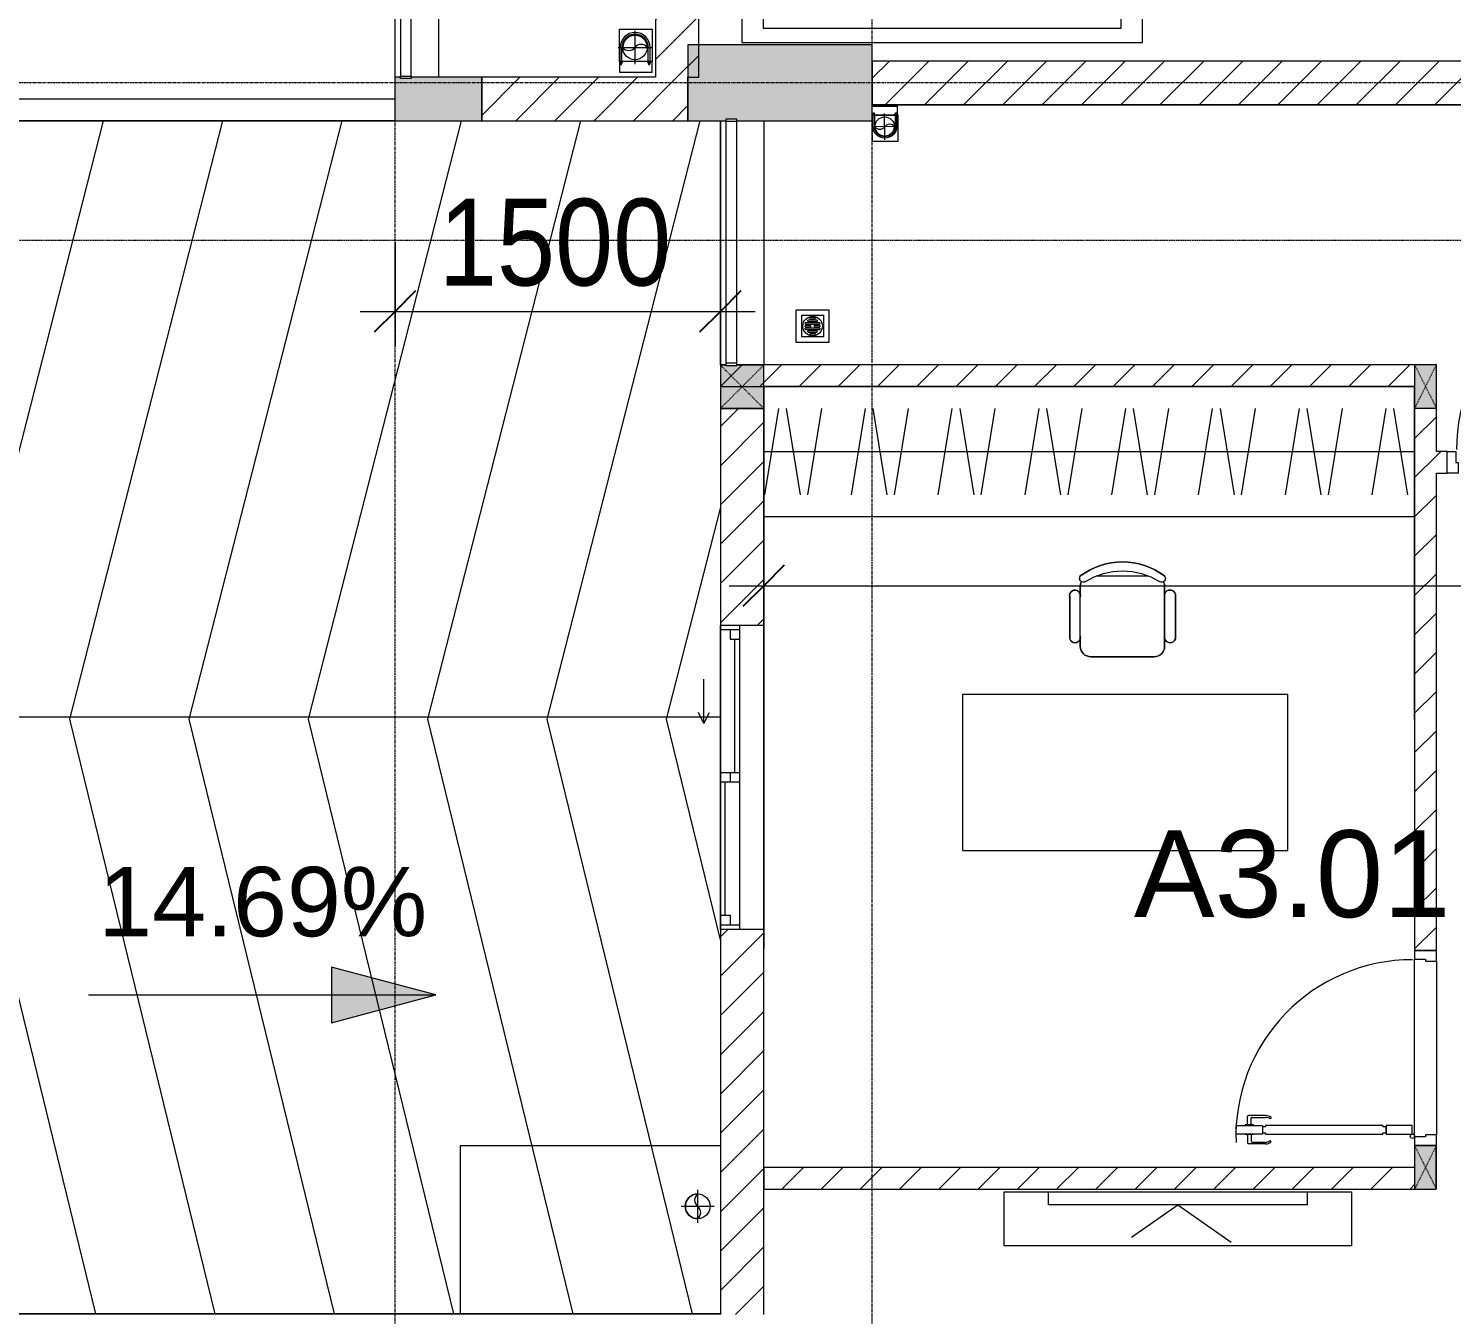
# Model space of a CAD drawing. Header units: millimetres. Extents: x 962 to 241049, y -15958 to 84407.
# Drawn here: x 167442 to 174002, y 64259 to 70187 of the extents above; entities that cross this region are included whole.
import ezdxf

# ---------------------------------------------------------------- set-up
doc = ezdxf.new("R2010")
doc.units = ezdxf.units.MM
for name, pattern in [('Dash', [6, 3, -3]), ('Dash 1_8_', [6.35, 3.175, -3.175]), ('Dash Dot 3_16_', [7.9375, 4.7625, -1.5875, 0, -1.5875]), ('Grid Line', [22.225, 12.7, -3.175, 3.175, -3.175]), ('IMPORT-CENTER _3_', [10.16, 6.35, -1.27, 1.27, -1.27])]:
    doc.linetypes.add(name, pattern=pattern)
for name, color, linetype, lineweight in [('0-1', 7, 'Continuous', 5), ('A-ANNO-DIMS', 211, 'Continuous', 9), ('A-ANNO-DIMS-160', 211, 'Continuous', 9), ('A-AREA', 32, 'Dash 1_8_', 9), ('A-AREA-IDEN', 2, 'Continuous', 9), ('A-DETL-GENF-1', 9, 'Continuous', 9), ('A-DETL-THIN-1', 151, 'Continuous', 9), ('A-DOOR-1', 254, 'Continuous', 9), ('A-DOOR-2', 9, 'Continuous', 9), ('A-FLOR', 192, 'Continuous', 9), ('A-FLOR-1', 250, 'Continuous', 9), ('A-FLOR-2', 9, 'Continuous', 9), ('A-FLOR-HRAL', 11, 'Continuous', 9), ('A-FLOR-HRAL-1', 254, 'Continuous', 9), ('A-FLOR-HRAL-2', 9, 'Continuous', 9), ('A-GLAZ', 151, 'Continuous', 9), ('A-WALL', 113, 'Continuous', 9), ('A-WALL-1', 253, 'Continuous', 18), ('A-WALL-2', 9, 'Continuous', 9), ('A-WALL-3', 113, 'Continuous', 18), ('A-WALL-PATT-1', 10, 'Continuous', 9), ('A-WALL-PATT-2', 111, 'Continuous', 9), ('G-ANNO-DIMS', 111, 'Continuous', 9), ('G-ANNO-SYMB-1', 111, 'Dash Dot 3_16_', 18), ('G-IMPT', 8, 'Continuous', 9), ('G-IMPT-2', 8, 'IMPORT-CENTER _3_', 9), ('I-FURN', 30, 'Continuous', 9), ('I-FURN-1', 254, 'Continuous', 9), ('M-EQPM', 50, 'Continuous', 9), ('S-COLS', 52, 'Continuous', 9), ('S-COLS-1', 52, 'Continuous', 5), ('S-COLS-2', 7, 'Continuous', 18), ('S-COLS-4', 254, 'Continuous', 9), ('S-COLS-5', 253, 'Continuous', 18), ('S-COLS-6', 52, 'Continuous', 18), ('S-COLS-7', 52, 'Dash', 9), ('S-COLS-HDLN', 52, 'Dash', 9), ('S-COLS-HDLN-1', 9, 'Dash', 9), ('S-GRID-1', 1, 'Grid Line', 9)]:
    doc.layers.add(name, color=color, linetype=linetype, lineweight=lineweight)
doc.styles.add('Arial_11', font='arial_0.ttf', dxfattribs={"height": 400})
doc.styles.add('Arial_13', font='arial_0.ttf', dxfattribs={"height": 320})
doc.styles.add('UTM Avo', font='UTM Avo.ttf', dxfattribs={"width": 0.9, "height": 400})
doc.dimstyles.new('1_Dim_chi_tiet_2_5', dxfattribs={"dimscale": 304.8, "dimtxt": 399.720379, "dimasz": 0.629921, "dimexe": 0.524934, "dimexo": 0.0625, "dimgap": 0.052493, "dimtad": 1, "dimdec": 0, "dimrnd": 5, "dimzin": 0, "dimdsep": 46, "dimtxsty": 'UTM Avo', "dimblk1": 'OBLIQUE', "dimblk2": 'OBLIQUE', "dimsah": 1, "dimcen": 0.09, "dimdle": 0.524934, "dimazin": 0, "dimtfac": 1, "dimtdec": 4, "dimtix": 1, "dimtmove": 0, "dimatfit": 3, "dimfxl": 1.049869, "dimfxlon": 1, "dimtvp": 1, "dimtolj": 1, "dimtzin": 0, "dimarcsym": 2})
doc.dimstyles.new('1_Dim_chi_tiet_2_5_1', dxfattribs={"dimscale": 304.8, "dimtxt": 399.720379, "dimasz": 0.629921, "dimexe": 0.524934, "dimexo": 0.0625, "dimgap": 0.052493, "dimtad": 1, "dimdec": 0, "dimrnd": 5, "dimzin": 0, "dimdsep": 46, "dimtxsty": 'UTM Avo', "dimblk1": 'OBLIQUE', "dimblk2": 'OBLIQUE', "dimsah": 1, "dimcen": 0.09, "dimdle": 0.524934, "dimazin": 0, "dimtfac": 1, "dimtdec": 4, "dimtix": 1, "dimtmove": 0, "dimatfit": 3, "dimfxl": 1.049869, "dimfxlon": 1, "dimtvp": 1, "dimtolj": 1, "dimtzin": 0, "dimarcsym": 2})
pattern_1 = [(45, (0, 0), (-90.50967, 90.50967), [])]
pattern_2 = [(45, (63179.03, 0), (-90.50967, 90.50967), [])]

# ---------------------------------------------------------------- blocks, each defined once
blk = doc.blocks.new('NCV_TKTC_KET CAU_rvt-1-TKCS_MB TẦNG 1')
at = {"layer": 'S-COLS-1'}
for points in [[(108152.6, 69761.9), (108152.6, 70111.9), (107302.6, 70111.9), (107302.6, 69761.9), (107477.5, 69761.9), (107477.5, 69769), (107527.5, 69769), (107527.5, 69761.9), (107700.3, 69761.9)], [(106088.2, 69761.9), (106352.4, 69761.9), (106352.4, 69961.9), (106027.6, 69961.9), (106027.6, 69956.9), (105977.6, 69956.9), (105977.6, 69961.9), (105952.4, 69961.9), (105952.4, 69761.9), (106027.6, 69761.9)]]:
    blk.add_hatch(color=256, dxfattribs=at).paths.add_polyline_path(points)
at = {"layer": 'A-FLOR-1'}
for p, q in [((105952.5, 76536.9), (105952.5, 69961.9)), ((108152.6, 69835.3), (111052.6, 69835.3)), ((107452.5, 68435.3), (107452.5, 64258.6))]:
    blk.add_line(p, q, dxfattribs=at)
at = {"layer": 'S-COLS-2'}
for p, q in [((108152.6, 70111.9), (107302.6, 70111.9)), ((107302.6, 70111.9), (107302.6, 69761.9)), ((108152.6, 69761.9), (108152.6, 70111.9)), ((105977.6, 69961.9), (105952.4, 69961.9)), ((105952.4, 69961.9), (105952.4, 69761.9)), ((106352.4, 69961.9), (106027.6, 69961.9)), ((106352.4, 69761.9), (106352.4, 69961.9)), ((105952.4, 69761.9), (106352.4, 69761.9)), ((107302.6, 69761.9), (107477.5, 69761.9)), ((107527.5, 69761.9), (108152.6, 69761.9))]:
    blk.add_line(p, q, dxfattribs=at)
blk = doc.blocks.new('DOOR_CW_01 CANH MO-PANEL KINH - DIW_01-900x2200-CỬA GỖ VÂN LAMINATE-V4-TKCS_MB TẦNG 1')
at = {"layer": 'A-DETL-GENF-1'}
for p, q in [((-397, 872), (-357, 872)), ((-397, 752), (-397, 872)), ((-357, 872), (-357, 752)), ((-442, 737), (-442, 816.5)), ((-399, 820.5), (-438, 820.5)), ((-434, 799.5), (-434, 737)), ((-399, 803.5), (-430, 803.5)), ((-399, 831.8), (-397, 831.8)), ((-399, 792.2), (-399, 831.8)), ((-397, 792.2), (-399, 792.2)), ((-397, 792.2), (-397, 831.8)), ((-357, 792.2), (-357, 831.8)), ((-355, 831.8), (-357, 831.8)), ((-357, 792.2), (-355, 792.2)), ((-355, 792.2), (-355, 831.8)), ((-355, 820.5), (-316, 820.5)), ((-355, 803.5), (-324, 803.5)), ((-320, 799.5), (-320, 737)), ((-312, 737), (-312, 816.5)), ((-357, 752), (-397, 752)), ((-397, 738), (-391, 738)), ((-397, 738), (-397, 196)), ((-363, 752), (-391, 752)), ((-391, 752), (-391, 738)), ((-363, 738), (-363, 752)), ((-357, 738), (-363, 738)), ((-357, 196), (-357, 738)), ((-433.9, 711.2), (-427.3, 715.8)), ((-320.1, 711.2), (-326.7, 715.8)), ((-397, 196), (-391, 196)), ((-357, 182), (-397, 182)), ((-397, 182), (-397, 62)), ((-391, 196), (-391, 182)), ((-391, 182), (-363, 182)), ((-357, 196), (-363, 196)), ((-363, 182), (-363, 196)), ((-357, 62), (-357, 182)), ((-397, 62), (-357, 62))]:
    blk.add_line(p, q, dxfattribs=at)
blk.add_circle((-407, 60), 10, dxfattribs=at)
for centre, radius, start, end in [((-407, 60), 814, 360, 92), ((-438, 816.5), 4, 90, 180), ((-430, 799.5), 4, 90, 180), ((-324, 799.5), 4, 360, 90), ((-316, 816.5), 4, 0, 90), ((-397, 737), 45, 180, 215), ((-397, 737), 37, 180, 215), ((-357, 737), 37, 325, 0), ((-357, 737), 45, 325, 0)]:
    blk.add_arc(centre, radius, start, end, dxfattribs=at)
at = {"layer": 'A-DOOR-2'}
for p, q in [((-410, 50), (-450, 50)), ((-450, 50), (-450, -50)), ((-410, 0), (-410, 50)), ((-400, 0), (-410, 0)), ((-407, 50), (-382, 50)), ((-400, -50), (-400, 0)), ((410, 0), (400, 0)), ((400, 0), (400, -50)), ((450, 50), (410, 50)), ((410, 50), (410, 0)), ((450, -50), (450, 50)), ((-450, -50), (-400, -50)), ((400, -50), (450, -50))]:
    blk.add_line(p, q, dxfattribs=at)
blk = doc.blocks.new('TU DO LV A - TU DO LV A-348230-TKCS_MB TẦNG 1')
at = {"layer": 'I-FURN'}
for p, q in [((0, 600), (0, 498.4)), ((4.3, 101), (68.9, 499)), ((169, 101), (104.4, 499)), ((202.5, 101), (267.1, 499)), ((404.3, 101), (468.9, 499)), ((569, 101), (504.4, 499)), ((602.5, 101), (667.1, 499)), ((804.3, 101), (868.9, 499)), ((969, 101), (904.4, 499)), ((1002.5, 101), (1067.1, 499)), ((1204.3, 101), (1268.9, 499)), ((1369, 101), (1304.4, 499)), ((1402.5, 101), (1467.1, 499)), ((1604.3, 101), (1668.9, 499)), ((1769, 101), (1704.4, 499)), ((1802.5, 101), (1867.1, 499)), ((2004.3, 101), (2068.9, 499)), ((2169, 101), (2104.4, 499)), ((2202.5, 101), (2267.1, 499)), ((2404.3, 101), (2468.9, 499)), ((2569, 101), (2504.4, 499)), ((2602.5, 101), (2667.1, 499)), ((2804.3, 101), (2868.9, 499)), ((2969, 101), (2904.4, 499)), ((0, 300), (3000, 300)), ((0, 0), (3000, 0))]:
    blk.add_line(p, q, dxfattribs=at)
at = {"layer": 'I-FURN-1'}
for p, q in [((0, 600), (0, 498.4)), ((0, 0), (3000, 0))]:
    blk.add_line(p, q, dxfattribs=at)
blk = doc.blocks.new('BAN LV A - BAN LV A_dwg_ban hoc2-348006-TKCS_MB TẦNG 1')
at = {"layer": 'I-FURN'}
for p, q in [((145.8, 437.4), (-145.8, 437.4)), ((-243, 354.4), (-243, 162)), ((-194.4, 388.8), (-194.4, 113.4)), ((194.4, 113.4), (194.4, 388.8)), ((194.4, 351.4), (194.4, 150.8)), ((243.7, 162), (243.7, 354.4)), ((-120.5, 64.8), (120.5, 64.8))]:
    blk.add_line(p, q, dxfattribs=at)
at = {"layer": 'I-FURN', "flags": 128}
blk.add_lwpolyline([(-737.8, 610.5), (-737.8, 1330.5), (-154.9, 1330.5), (762.2, 1330.5), (762.2, 610.5)], close=True, dxfattribs=at)
at = {"layer": 'I-FURN'}
for centre, radius, start, end in [((-145.8, 388.8), 48.6, 90, 180), ((145.8, 388.8), 48.6, 360, 90), ((-218.7, 347.3), 25.3, 343.7398, 163.7398), ((219.4, 347.3), 25.3, 16.2602, 170.70537), ((-218.7, 154.9), 25.3, 163.7398, 16.2602), ((219.4, 154.9), 25.3, 189.29463, 16.2602), ((-180.2, 75.4), 17.8, 57.97259, 216.69006), ((-145.8, 113.4), 48.6, 180, 207.58444), ((0, 359.3), 318.2, 237.57575, 302.42425), ((180.2, 75.4), 17.8, 323.30994, 122.02741), ((145.8, 113.4), 48.6, 332.41556, 0), ((0, 324), 324, 233.1301, 306.8699)]:
    blk.add_arc(centre, radius, start, end, dxfattribs=at)
blk = doc.blocks.new('BAN LV A - BAN LV A_dwg-348005-TKCS_MB TẦNG 1')
at = {"extrusion": (0, 0, -1), "zscale": -1, "rotation": 180}
blk.add_blockref('BAN LV A - BAN LV A_dwg_ban hoc2-348006-TKCS_MB TẦNG 1', (-729, 1383.7), dxfattribs=at)
blk = doc.blocks.new('BAN LV A - BAN LV A-348231-TKCS_MB TẦNG 1')
at = {"layer": 'I-FURN-1'}
for p, q in [((534.6, 1270.3), (534.6, 1235.9)), ((923.4, 1232.9), (923.4, 1270.3)), ((486, 1221.7), (486, 1029.3)), ((972.7, 1029.3), (972.7, 1221.7)), ((534.6, 1029.3), (534.6, 994.9)), ((923.4, 994.9), (923.4, 1032.3)), ((583.2, 946.3), (874.8, 946.3)), ((1491.2, 773.2), (-8.8, 773.2)), ((-8.8, 773.2), (-8.8, 53.2)), ((1491.2, 53.2), (1491.2, 773.2)), ((-8.8, 53.2), (1491.2, 53.2))]:
    blk.add_line(p, q, dxfattribs=at)
for centre, radius, start, end in [((729, 1059.7), 324, 53.1301, 126.8699), ((548.9, 1308.3), 17.8, 143.30994, 240.59603), ((909.2, 1308.3), 17.8, 299.40397, 36.69006), ((510.3, 1228.8), 25.3, 16.2602, 196.2602), ((583.2, 1270.3), 48.6, 152.41556, 180), ((874.8, 1270.3), 48.6, 360, 27.58444), ((948.4, 1228.8), 25.3, 343.7398, 170.70537), ((510.3, 1036.4), 25.3, 196.2602, 343.7398), ((583.2, 994.9), 48.6, 180, 270), ((874.8, 994.9), 48.6, 270, 360), ((948.4, 1036.4), 25.3, 189.29463, 343.7398)]:
    blk.add_arc(centre, radius, start, end, dxfattribs=at)
blk.add_blockref('BAN LV A - BAN LV A_dwg-348005-TKCS_MB TẦNG 1', (0, 0))
blk = doc.blocks.new('Railing - 50 x 10mm-457210-TKCS_MB TẦNG 1')
at = {"layer": 'A-FLOR-HRAL-2'}
for p, q in [((25, 5), (-25, 5)), ((-25, 5), (-25, -5)), ((25, -5), (25, 5)), ((-25, -5), (25, -5))]:
    blk.add_line(p, q, dxfattribs=at)
blk = doc.blocks.new('Railing - Railing-840168-TKCS_MB TẦNG 1')
at = {"layer": 'A-FLOR-HRAL-2'}
for p, q in [((84569, 60498.3), (84569, 59383.3)), ((84619, 59383.3), (84619, 60498.3))]:
    blk.add_line(p, q, dxfattribs=at)
for p in [(84594, 60503.3), (84594, 59378.3)]:
    blk.add_blockref('Railing - 50 x 10mm-457210-TKCS_MB TẦNG 1', p)
blk = doc.blocks.new('G1_SOF - BO TRU - 100x200-745959-TKCS_MB TẦNG 1')
at = {"layer": 'S-COLS'}
blk.add_hatch(color=256, dxfattribs=at).paths.add_polyline_path([(50, -100), (50, 100), (-50, 100), (-50, -100)])
at = {"layer": 'S-COLS-5'}
for p, q in [((50, 100), (-50, 100)), ((-50, 100), (-50, -100)), ((50, -100), (50, 100)), ((-50, -100), (50, -100))]:
    blk.add_line(p, q, dxfattribs=at)
at = {"layer": 'S-COLS-HDLN-1'}
for p, q in [((50, 100), (-50, -100)), ((-50, 100), (50, -100))]:
    blk.add_line(p, q, dxfattribs=at)
blk = doc.blocks.new('RES_BAN AN - RES_BAN AN-850636-TKCS_MB TẦNG 1')
at = {"layer": 'I-FURN-1'}
for p, q in [((0, 250), (1600, 250)), ((0, 0), (0, 250)), ((1600, 250), (1600, 0)), ((1600, 0), (0, 0))]:
    blk.add_line(p, q, dxfattribs=at)
blk = doc.blocks.new('KE TIVI-2 - KE TIVI-2-850637-TKCS_MB TẦNG 1')
at = {"layer": 'I-FURN-1'}
for p, q in [((0, 60), (-245.7, 232.1)), ((213, 209.1), (0, 60)), ((-595.6, 60), (595.6, 60)), ((-595.6, 0), (-595.6, 60)), ((595.6, 0), (-595.6, 0)), ((595.6, 60), (595.6, 0))]:
    blk.add_line(p, q, dxfattribs=at)
blk = doc.blocks.new('DOOR_CW_01 CANH MO-PANEL KINH - DIG_01-900x2200-CỬA NHÔM KÍNH-400860-TKCS_MB TẦNG 1')
at = {"layer": 'A-DETL-GENF-1'}
for p, q in [((-397, -182), (-397, -62)), ((-397, -62), (-357, -62)), ((-357, -62), (-357, -182)), ((-357, -182), (-397, -182)), ((-397, -196), (-391, -196)), ((-397, -738), (-397, -196)), ((-391, -196), (-391, -182)), ((-391, -182), (-363, -182)), ((-363, -182), (-363, -196)), ((-357, -196), (-363, -196)), ((-357, -196), (-357, -738)), ((-433.9, -711.2), (-427.3, -715.8)), ((-320.1, -711.2), (-326.7, -715.8)), ((-442, -737), (-442, -816.5)), ((-434, -799.5), (-434, -737)), ((-397, -738), (-391, -738)), ((-357, -752), (-397, -752)), ((-397, -752), (-397, -872)), ((-391, -752), (-391, -738)), ((-363, -752), (-391, -752)), ((-357, -738), (-363, -738)), ((-363, -738), (-363, -752)), ((-357, -872), (-357, -752)), ((-320, -799.5), (-320, -737)), ((-312, -737), (-312, -816.5)), ((-399, -820.5), (-438, -820.5)), ((-399, -803.5), (-430, -803.5)), ((-399, -792.2), (-399, -831.8)), ((-397, -792.2), (-399, -792.2)), ((-399, -831.8), (-397, -831.8)), ((-397, -792.2), (-397, -831.8)), ((-357, -792.2), (-357, -831.8)), ((-357, -792.2), (-355, -792.2)), ((-355, -831.8), (-357, -831.8)), ((-355, -792.2), (-355, -831.8)), ((-355, -803.5), (-324, -803.5)), ((-355, -820.5), (-316, -820.5)), ((-397, -872), (-357, -872))]:
    blk.add_line(p, q, dxfattribs=at)
blk.add_circle((-407, -60), 10, dxfattribs=at)
for centre, radius, start, end in [((-407, -60), 814, 268, 0), ((-397, -737), 45, 145, 180), ((-397, -737), 37, 145, 180), ((-357, -737), 37, 0, 35), ((-357, -737), 45, 360, 35), ((-438, -816.5), 4, 180, 270), ((-430, -799.5), 4, 180, 270), ((-324, -799.5), 4, 270, 0), ((-316, -816.5), 4, 270, 0)]:
    blk.add_arc(centre, radius, start, end, dxfattribs=at)
at = {"layer": 'A-DOOR-2'}
for p, q in [((-450, -50), (-450, 50)), ((-450, 50), (-400, 50)), ((-400, 50), (-400, 0)), ((400, 0), (400, 50)), ((400, 50), (450, 50)), ((450, 50), (450, -50)), ((-410, -50), (-450, -50)), ((-410, 0), (-410, -50)), ((-400, 0), (-410, 0)), ((-407, -50), (-382, -50)), ((410, 0), (400, 0)), ((410, -50), (410, 0)), ((450, -50), (410, -50))]:
    blk.add_line(p, q, dxfattribs=at)
blk = doc.blocks.new('LOBBY_SOFA_1 - LOBBY_SOFA_1-850634-TKCS_MB TẦNG 1')
at = {"layer": 'I-FURN'}
for p, q in [((-2556, 0), (-2556, -660)), ((-708, 0), (-2556, 0)), ((-708, -660), (-708, 0)), ((-2457, -66), (-2457, -660)), ((-807, -66), (-2457, -66)), ((-807, -660), (-807, -66)), ((-3128.2, -193.5), (-2688.2, -193.5)), ((-3128.2, -633.5), (-3128.2, -193.5)), ((-2688.2, -193.5), (-2688.2, -633.5)), ((-807, -143), (-2457, -143)), ((-1907, -143), (-1907, -660)), ((-1357, -143), (-1357, -660)), ((-2915.4, -269), (-2915.4, -401)), ((-2915.4, -357), (-2981.4, -423)), ((-2849.4, -423), (-2915.4, -357)), ((-2937.4, -423), (-3069.4, -423)), ((-2981.4, -423), (-2915.4, -489)), ((-2915.4, -489), (-2849.4, -423)), ((-2915.4, -445), (-2915.4, -577)), ((-2893.4, -423), (-2761.4, -423)), ((-2688.2, -633.5), (-3128.2, -633.5)), ((-2556, -660), (-708, -660)), ((-1160.3, -1020.5), (-2128.3, -1020.5)), ((-2172.3, -1064.5), (-2172.3, -1504.5)), ((-1116.3, -1504.5), (-1116.3, -1064.5)), ((-2128.3, -1548.5), (-1160.3, -1548.5))]:
    blk.add_line(p, q, dxfattribs=at)
for radius in [154, 22]:
    blk.add_circle((-2915.4, -423), radius, dxfattribs=at)
for centre, start, end in [((-2128.3, -1064.5), 90, 180), ((-1160.3, -1064.5), 0, 90), ((-2128.3, -1504.5), 180, 270), ((-1160.3, -1504.5), 270, 0)]:
    blk.add_arc(centre, 44, start, end, dxfattribs=at)
at = {"layer": 'I-FURN-1'}
for p, q in [((-708, 0), (-2556, 0)), ((-2556, 0), (-2556, -660)), ((-708, -660), (-708, 0)), ((-2688.2, -193.5), (-3128.2, -193.5)), ((-3128.2, -193.5), (-3128.2, -633.5)), ((-2688.2, -633.5), (-2688.2, -193.5)), ((-3128.2, -633.5), (-2688.2, -633.5)), ((-2556, -660), (-708, -660)), ((-1160.3, -1020.5), (-2128.3, -1020.5)), ((-2172.3, -1064.5), (-2172.3, -1504.5)), ((-1116.3, -1504.5), (-1116.3, -1064.5)), ((-2128.3, -1548.5), (-1160.3, -1548.5))]:
    blk.add_line(p, q, dxfattribs=at)
for centre, start, end in [((-2128.3, -1064.5), 90, 180), ((-1160.3, -1064.5), 0, 90), ((-2128.3, -1504.5), 180, 270), ((-1160.3, -1504.5), 270, 0)]:
    blk.add_arc(centre, 44, start, end, dxfattribs=at)
blk = doc.blocks.new('NCV_TKTC_TANG 1_rvt-1-TKCS_MB TẦNG 1')
at = {"layer": 'A-WALL-PATT-1'}
h = blk.add_hatch(dxfattribs=at)
h.set_pattern_fill('FP_1', color=256, style=0, pattern_type=2)
h.set_pattern_definition(pattern_1)
h.paths.add_polyline_path([(110652.6, 68536.9), (110652.6, 68636.9), (107527.5, 68636.9), (107527.5, 68634), (107477.5, 68634), (107477.5, 68636.9), (107452.6, 68636.9), (107452.6, 68536.9), (109312.3, 68536.9)])
h = blk.add_hatch(dxfattribs=at)
h.set_pattern_fill('FP_1', color=256, style=0, pattern_type=2)
h.set_pattern_definition(pattern_1)
h.paths.add_polyline_path([(110752.6, 64936.9), (110752.5, 65037.4), (110752.5, 65036.9), (110752.5, 64936.9)])
h.paths.add_polyline_path([(110652.6, 65937.4), (110752.6, 65937.4), (110752.6, 68436.9), (110652.6, 68436.9), (110652.6, 65943.7)])
h = blk.add_hatch(dxfattribs=at)
h.set_pattern_fill('FP_1', color=256, style=0, pattern_type=2)
h.set_pattern_definition(pattern_1)
h.paths.add_polyline_path([(111752.6, 68136.9), (111752.6, 68236.9), (111702.6, 68236.9), (111702.6, 68136.9)])
h.paths.add_polyline_path([(110802.6, 68136.9), (110802.6, 68236.9), (110752.6, 68236.9), (110752.6, 68136.9)])
h = blk.add_hatch(dxfattribs=at)
h.set_pattern_fill('FP_1', color=256, style=0, pattern_type=2)
h.set_pattern_definition(pattern_1)
h.paths.add_polyline_path([(110752.5, 64836.9), (110752.6, 64836.9), (110752.5, 64837)])
h.paths.add_polyline_path([(110652.5, 64836.9), (110652.5, 64936.9), (107652.6, 64936.9), (107652.6, 64836.9), (109312.3, 64836.9)])
at = {"layer": 'A-FLOR-2'}
for p, q in [((110652.6, 68536.9), (107652.6, 68536.9)), ((107652.6, 68536.9), (107652.6, 68435.3)), ((110652.6, 68436.9), (110652.6, 68536.9)), ((107652.6, 68435.3), (107652.6, 67936.9)), ((110652.6, 67936.9), (110652.6, 68436.9)), ((107652.6, 67936.9), (107652.6, 67435.3)), ((110652.6, 67001.9), (110652.6, 67936.9)), ((107652.6, 67435.3), (107652.6, 66035.3)), ((107652.6, 66035.3), (107652.6, 65943.7)), ((110652.6, 65077.4), (110652.6, 65897.4)), ((110752.6, 65887.4), (110752.6, 65087.4))]:
    blk.add_line(p, q, dxfattribs=at)
at = {"layer": 'A-WALL-1'}
for p, q in [((107477.5, 68636.9), (107452.6, 68636.9)), ((107452.6, 68636.9), (107452.6, 68536.9)), ((110652.6, 68636.9), (107527.5, 68636.9)), ((107452.6, 68536.9), (110652.6, 68536.9)), ((110652.6, 68436.9), (110652.6, 65937.4)), ((110752.6, 68236.9), (110752.6, 68436.9)), ((110802.6, 68236.9), (110752.6, 68236.9)), ((110802.6, 68136.9), (110802.6, 68236.9)), ((110752.6, 65937.4), (110752.6, 68136.9)), ((110752.6, 68136.9), (110802.6, 68136.9)), ((110652.6, 65937.4), (110752.6, 65937.4)), ((110752.6, 65037.4), (110652.6, 65037.4)), ((110752.6, 64936.9), (110752.6, 65037.4)), ((110652.5, 64936.9), (107652.6, 64936.9)), ((107652.6, 64936.9), (107652.6, 64836.9)), ((110752.6, 64836.9), (110752.6, 64936.9)), ((107652.6, 64836.9), (110652.5, 64836.9))]:
    blk.add_line(p, q, dxfattribs=at)
at = {"layer": 'A-WALL-2'}
for p, q in [((107452.6, 68636.9), (107452.6, 69761.9)), ((107652.6, 69761.9), (107652.6, 68636.9)), ((110652.6, 65077.4), (110652.6, 65897.4)), ((110752.6, 65887.4), (110752.6, 65087.4))]:
    blk.add_line(p, q, dxfattribs=at)
at = {"layer": 'A-DOOR-1'}
for name, p, rotation in [('DOOR_CW_01 CANH MO-PANEL KINH - DIG_01-900x2200-CỬA NHÔM KÍNH-400860-TKCS_MB TẦNG 1', (111252.6, 68186.9), 180), ('DOOR_CW_01 CANH MO-PANEL KINH - DIW_01-900x2200-CỬA GỖ VÂN LAMINATE-V4-TKCS_MB TẦNG 1', (110702.6, 65487.4), 89.99999999999882)]:
    blk.add_blockref(name, p, dxfattribs=dict(at, rotation=rotation))
at = {"layer": 'A-FLOR-HRAL-1'}
blk.add_blockref('Railing - Railing-840168-TKCS_MB TẦNG 1', (22908.5, 9260.7), dxfattribs=at)
at = {"layer": 'I-FURN-1', "rotation": 180}
for name, p in [('LOBBY_SOFA_1 - LOBBY_SOFA_1-850634-TKCS_MB TẦNG 1', (106842.6, 70121.9)), ('RES_BAN AN - RES_BAN AN-850636-TKCS_MB TẦNG 1', (110360.8, 64824.9)), ('KE TIVI-2 - KE TIVI-2-850637-TKCS_MB TẦNG 1', (109560.8, 64824.9))]:
    blk.add_blockref(name, p, dxfattribs=at)
at = {"layer": 'I-FURN-1'}
for name, p in [('TU DO LV A - TU DO LV A-348230-TKCS_MB TẦNG 1', (107652.6, 67936.9)), ('BAN LV A - BAN LV A-348231-TKCS_MB TẦNG 1', (108576.8, 66344.2))]:
    blk.add_blockref(name, p, dxfattribs=at)
at = {"layer": 'S-COLS-4'}
for p in [(110702.6, 68536.9), (110702.5, 64936.9)]:
    blk.add_blockref('G1_SOF - BO TRU - 100x200-745959-TKCS_MB TẦNG 1', p, dxfattribs=at)
blk = doc.blocks.new('1_FAMILY RVT - W01-WxH 1400x1400xmm-389822-TKCS_MB TẦNG 1')
at = {"layer": 'A-GLAZ'}
for p, q in [((248.4, 172.39), (299.2, 197.79)), ((248.4, 172.39), (299.2, 146.99)), ((248.4, 172.39), (451.6, 172.39)), ((-700, 96.19), (-700, -103.81)), ((700, 96.19), (-700, 96.19)), ((-700, 96.19), (-636.5, 96.19)), ((-680.95, 96.19), (-680.95, 7.29)), ((-636.5, 96.19), (-22.225, 96.19)), ((-636.5, 96.19), (-636.5, 51.74)), ((-636.5, 73.965), (-22.225, 73.965)), ((-22.225, 7.29), (-22.225, 96.19)), ((-22.225, 96.19), (22.225, 96.19)), ((22.225, 96.19), (680.95, 96.19)), ((22.225, 96.19), (22.225, 7.29)), ((680.95, 96.19), (700, 96.19)), ((680.95, 96.19), (680.95, 7.29)), ((700, -103.81), (700, 96.19)), ((-700, 7.29), (-680.95, 7.29)), ((-636.5, 51.74), (-680.95, 51.74)), ((-680.95, 7.29), (-22.225, 7.29)), ((22.225, 51.74), (-22.225, 51.74)), ((-22.225, 7.29), (22.225, 7.29)), ((22.225, 29.515), (636.5, 29.515)), ((22.225, 7.29), (636.5, 7.29)), ((636.5, 51.74), (636.5, 7.29)), ((680.95, 51.74), (636.5, 51.74)), ((636.5, 7.29), (700, 7.29)), ((-700, -103.81), (700, -103.81))]:
    blk.add_line(p, q, dxfattribs=at)
blk = doc.blocks.new('TKTC_XREF_251221_MB TANG 1 - TKTC_XREF_260130_MB TANG 1_dwg_CUM U_DN100-4202115-TKCS_MB TẦNG 1')
at = {"layer": 'G-IMPT'}
blk.add_hatch(color=256, dxfattribs=at).paths.add_polyline_path([(0, -61), (0, -57), (14.8, -55.1), (28.5, -49.4), (40.3, -40.3), (49.4, -28.5), (55.1, -14.8), (57, 0), (55.1, 14.8), (49.4, 28.5), (40.3, 40.3), (28.5, 49.4), (14.8, 55.1), (0, 57), (0, 61), (15.8, 58.9), (30.5, 52.8), (43.1, 43.1), (52.8, 30.5), (58.9, 15.8), (61, 0), (58.9, -15.8), (52.8, -30.5), (43.1, -43.1), (30.5, -52.8), (15.8, -58.9)])
for p, q in [((-79.1, 66.6), (-79.1, 63.4)), ((-76.6, 66.6), (-76.6, 63.4)), ((-74.6, 66.6), (-74.6, 63.4)), ((-72.7, 69.3), (-72.7, 60.7)), ((-66.9, 67.9), (-71.7, 67.9)), ((-66.9, 62.1), (-71.7, 62.1)), ((-65, 69), (0, 69)), ((-79.1, -63.4), (-79.1, -66.6)), ((-76.6, -63.4), (-76.6, -66.6)), ((-74.6, -63.4), (-74.6, -66.6)), ((-72.7, -60.7), (-72.7, -69.3)), ((-66.9, -62.1), (-71.7, -62.1)), ((-66.9, -67.9), (-71.7, -67.9)), ((-65, -69), (0, -69))]:
    blk.add_line(p, q, dxfattribs=at)
at = {"layer": 'G-IMPT', "flags": 128}
for points in [[(-72.7, 67.6), (-78.1, 67.6), (-78.1, 62.4), (-72.7, 62.4)], [(-71.7, 59.2), (-66.9, 59.2), (-66.9, 70.8), (-71.7, 70.8)], [(-66.9, 70.8), (-66.9, 72.7), (-65, 72.7), (-65, 57.3), (-66.9, 57.3), (-66.9, 59.2)], [(-65, 61), (0, 61), (0, 57)], [(-72.7, -62.4), (-78.1, -62.4), (-78.1, -67.6), (-72.7, -67.6)], [(-71.7, -70.8), (-66.9, -70.8), (-66.9, -59.2), (-71.7, -59.2)], [(-66.9, -59.2), (-66.9, -57.3), (-65, -57.3), (-65, -72.7), (-66.9, -72.7), (-66.9, -70.8)], [(-65, -61), (0, -61), (0, -57)]]:
    blk.add_lwpolyline(points, dxfattribs=at)
at = {"layer": 'G-IMPT'}
for centre, radius, start, end in [((-78.1, 66.6), 0.96, 90, 180), ((-78.1, 63.4), 0.96, 180, 270), ((-71.1, 69.3), 1.56, 112.61986, 247.38014), ((-67.9, 65), 4.8, 143.1301, 216.8699), ((-71.1, 60.7), 1.56, 112.61986, 247.38014), ((0, 0), 69, 270, 90), ((0, 0), 61, 270, 90), ((0, 0), 57, 270, 90), ((-78.1, -63.4), 0.96, 90, 180), ((-78.1, -66.6), 0.96, 180, 270), ((-71.1, -60.7), 1.56, 112.61986, 247.38014), ((-67.9, -65), 4.8, 143.1301, 216.8699), ((-71.1, -69.3), 1.56, 112.61986, 247.38014)]:
    blk.add_arc(centre, radius, start, end, dxfattribs=at)
blk = doc.blocks.new('TKTC_XREF_251221_MB TANG 1 - TKTC_XREF_260130_MB TANG 1_dwg_$cc-4202114-TKCS_MB TẦNG 1')
at = {"layer": 'G-IMPT'}
blk.add_circle((0, 0), 0.5, dxfattribs=at)
for centre, radius, start, end in [((0, 0), 0.5, 90, 270), ((0.188, 0.25), 0.313, 126.8699, 233.1301), ((-0.188, -0.25), 0.313, 306.8699, 53.1301)]:
    blk.add_arc(centre, radius, start, end, dxfattribs=at)
at = {"layer": 'G-IMPT-2'}
for p, q in [((-0.673, 0), (0.673, 0)), ((0, -0.673), (0, 0.673))]:
    blk.add_line(p, q, dxfattribs=at)
blk = doc.blocks.new('TKTC_XREF_251221_MB TANG 1 - TKTC_XREF_260130_MB TANG 1_dwg_THU NUOC - THU NUOC-444531-TKCS_MB TẦNG 1-4202124-TKCS_MB TẦNG 1')
at = {"layer": 'M-EQPM'}
for p, q in [((-23.3, 10.8), (40.9, 10.8)), ((40.9, 4.8), (-23.3, 4.8)), ((-11, 23.3), (28.5, 23.3)), ((28.5, 17.3), (-11, 17.3)), ((-1.1, 35.6), (18.5, 35.6)), ((18.5, 29.6), (-1.1, 29.6)), ((-23.3, -13.6), (40.9, -13.6)), ((40.9, -19.6), (-23.3, -19.6)), ((-11, -26.1), (28.5, -26.1)), ((28.5, -32.1), (-11, -32.1)), ((-1.1, -38.5), (18.5, -38.5)), ((18.5, -44.5), (-1.1, -44.5))]:
    blk.add_line(p, q, dxfattribs=at)
at = {"layer": 'M-EQPM', "flags": 128}
for points in [[(83.7, -79.4), (83.7, 70.6), (-66.3, 70.6), (-66.3, -79.4)], [(58.7, -54.4), (58.7, 45.6), (-41.3, 45.6), (-41.3, -54.4)]]:
    blk.add_lwpolyline(points, close=True, dxfattribs=at)
for points in [[(-23.3, -1.2), (0.7, -1.2), (0.7, -7.2), (-23.3, -7.2)], [(40.9, -7.2), (16.7, -7.2), (16.7, -1.2), (40.9, -1.2)]]:
    blk.add_lwpolyline(points, dxfattribs=at)
at = {"layer": 'M-EQPM'}
for centre, radius, start, end in [((8.7, -4.4), 45, 360, 180), ((8.7, -4.4), 45, 360, 180), ((-23.3, 7.8), 3, 90, 270), ((-11, 20.3), 3, 90, 270), ((-1.1, 32.6), 3, 90, 270), ((18.5, 32.6), 3, 270, 90), ((28.5, 20.3), 3, 270, 90), ((40.9, 7.8), 3, 270, 90), ((8.7, -4.4), 45, 180, 360), ((8.7, -4.4), 45, 180, 360), ((-23.3, -4.2), 3, 90, 270), ((-23.3, -16.6), 3, 90, 270), ((-11, -29.1), 3, 90, 270), ((-1.1, -41.5), 3, 90, 270), ((18.5, -41.5), 3, 270, 90), ((28.5, -29.1), 3, 270, 90), ((40.9, -4.2), 3, 270, 90), ((40.9, -16.6), 3, 270, 90)]:
    blk.add_arc(centre, radius, start, end, dxfattribs=at)
blk = doc.blocks.new('TKTC_XREF_251221_MB TANG 1 - TKTC_XREF_260130_MB TANG 1_dwg_$cc-4202125-TKCS_MB TẦNG 1')
at = {"layer": 'G-IMPT'}
blk.add_circle((0, 0), 0.5, dxfattribs=at)
for centre, radius, start, end in [((0, 0), 0.5, 90, 270), ((0.188, 0.25), 0.313, 126.8699, 233.1301), ((-0.188, -0.25), 0.313, 306.8699, 53.1301)]:
    blk.add_arc(centre, radius, start, end, dxfattribs=at)
at = {"layer": 'G-IMPT-2'}
for p, q in [((0, -0.673), (0, 0.673)), ((-0.673, 0), (0.673, 0))]:
    blk.add_line(p, q, dxfattribs=at)
blk = doc.blocks.new('TKTC_XREF_251221_MB TANG 1 - TKTC_XREF_260130_MB TANG 1_dwg_CUM U_DN100-4202112-TKCS_MB TẦNG 1')
at = {"layer": 'G-IMPT'}
blk.add_hatch(color=256, dxfattribs=at).paths.add_polyline_path([(0, 61), (0, 57), (14.8, 55.1), (28.5, 49.4), (40.3, 40.3), (49.4, 28.5), (55.1, 14.8), (57, 0), (55.1, -14.8), (49.4, -28.5), (40.3, -40.3), (28.5, -49.4), (14.8, -55.1), (0, -57), (0, -61), (15.8, -58.9), (30.5, -52.8), (43.1, -43.1), (52.8, -30.5), (59.7, -9.6), (61, 0), (58.9, 15.8), (52.8, 30.5), (43.1, 43.1), (30.5, 52.8), (15.8, 58.9)])
for p, q in [((-79.1, 66.6), (-79.1, 63.4)), ((-76.6, 66.6), (-76.6, 63.4)), ((-74.6, 66.6), (-74.6, 63.4)), ((-72.7, 69.3), (-72.7, 60.7)), ((-66.9, 67.9), (-71.7, 67.9)), ((-65, 69), (0, 69)), ((-66.9, 62.1), (-71.7, 62.1)), ((-79.1, -63.4), (-79.1, -66.6)), ((-76.6, -63.4), (-76.6, -66.6)), ((-74.6, -63.4), (-74.6, -66.6)), ((-72.7, -60.7), (-72.7, -69.3)), ((-66.9, -62.1), (-71.7, -62.1)), ((-66.9, -67.9), (-71.7, -67.9)), ((-65, -69), (0, -69))]:
    blk.add_line(p, q, dxfattribs=at)
at = {"layer": 'G-IMPT', "flags": 128}
for points in [[(-72.7, 67.6), (-78.1, 67.6), (-78.1, 62.4), (-72.7, 62.4)], [(-71.7, 59.2), (-66.9, 59.2), (-66.9, 70.8), (-71.7, 70.8)], [(-66.9, 70.8), (-66.9, 72.7), (-65, 72.7), (-65, 57.3), (-66.9, 57.3), (-66.9, 59.2)], [(-65, 61), (0, 61), (0, 57)], [(-72.7, -62.4), (-78.1, -62.4), (-78.1, -67.6), (-72.7, -67.6)], [(-71.7, -70.8), (-66.9, -70.8), (-66.9, -59.2), (-71.7, -59.2)], [(-66.9, -59.2), (-66.9, -57.3), (-65, -57.3), (-65, -72.7), (-66.9, -72.7), (-66.9, -70.8)], [(-65, -61), (0, -61), (0, -57)]]:
    blk.add_lwpolyline(points, dxfattribs=at)
at = {"layer": 'G-IMPT'}
for centre, radius, start, end in [((-78.1, 66.6), 0.96, 90, 180), ((-71.1, 69.3), 1.56, 112.61986, 247.38014), ((-67.9, 65), 4.8, 143.1301, 216.8699), ((0, 0), 69, 270, 90), ((-78.1, 63.4), 0.96, 180, 270), ((-71.1, 60.7), 1.56, 112.61986, 247.38014), ((0, 0), 61, 270, 90), ((0, 0), 57, 270, 90), ((-78.1, -63.4), 0.96, 90, 180), ((-71.1, -60.7), 1.56, 112.61986, 247.38014), ((-67.9, -65), 4.8, 143.1301, 216.8699), ((-78.1, -66.6), 0.96, 180, 270), ((-71.1, -69.3), 1.56, 112.61986, 247.38014)]:
    blk.add_arc(centre, radius, start, end, dxfattribs=at)
blk = doc.blocks.new('TKTC_XREF_251221_MB TANG 1 - TKTC_XREF_260130_MB TANG 1_dwg-4202109-TKCS_MB TẦNG 1')
at = {"layer": 'G-IMPT'}
blk.add_line((-94999.2, -331584.7), (-94999.2, -331679.8), dxfattribs=at)
at = {"layer": 'G-IMPT', "flags": 128}
blk.add_lwpolyline([(-96164.7, -331311.9), (-96164.7, -331162.2), (-96014.3, -331162.2), (-96014.3, -331311.9)], close=True, dxfattribs=at)
for points in [[(-96014.2, -331362), (-96014.5, -331312), (-96164.9, -331312), (-96164.6, -331361.8), (-96014.2, -331361.8)], [(-94999.2, -331679.8), (-94879.7, -331679.8), (-94879.7, -331559.8), (-94999.1, -331559.8)], [(-94999.1, -331559.8), (-94883.3, -331559.8), (-94883.3, -331519.8), (-94999.1, -331519.8)], [(-95699.1, -336309.7), (-96899, -336309.7), (-96899, -337088.1)]]:
    blk.add_lwpolyline(points, dxfattribs=at)
for name, p, xscale, yscale, zscale, rotation in [('TKTC_XREF_251221_MB TANG 1 - TKTC_XREF_260130_MB TANG 1_dwg_$cc-4202125-TKCS_MB TẦNG 1', (-96093.2, -331247), 113.7150000000073, 113.7150000000073, 113.7150000000073, 269.9990086637467), ('TKTC_XREF_251221_MB TANG 1 - TKTC_XREF_260130_MB TANG 1_dwg_CUM U_DN100-4202112-TKCS_MB TẦNG 1', (-96092.3, -331247), 0.9975000000000007, 0.9975000000000007, 0.9975000000000007, 90.00099133829464), ('TKTC_XREF_251221_MB TANG 1 - TKTC_XREF_260130_MB TANG 1_dwg_$cc-4202114-TKCS_MB TẦNG 1', (-94941.7, -331612.6), 90.00000000005122, 90.00000000005122, 90.00000000005122, 90.37402677993775), ('TKTC_XREF_251221_MB TANG 1 - TKTC_XREF_260130_MB TANG 1_dwg_$cc-4202125-TKCS_MB TẦNG 1', (-95804, -336589.1), 113.7150000000073, 113.7150000000073, 113.7150000000073, 359.9990086636432)]:
    blk.add_blockref(name, p, dxfattribs=dict(xscale=xscale, yscale=yscale, zscale=zscale, rotation=rotation))
at = {"extrusion": (0, 0, -1), "xscale": 0.7894736842105242, "yscale": 0.7894736842105242, "zscale": -0.7894736842105242, "rotation": 269.9999999984438}
blk.add_blockref('TKTC_XREF_251221_MB TANG 1 - TKTC_XREF_260130_MB TANG 1_dwg_CUM U_DN100-4202115-TKCS_MB TẦNG 1', (94941.5, -331611.1), dxfattribs=at)
at = {"extrusion": (0, 0, -1), "zscale": -1}
blk.add_blockref('TKTC_XREF_251221_MB TANG 1 - TKTC_XREF_260130_MB TANG 1_dwg_THU NUOC - THU NUOC-444531-TKCS_MB TẦNG 1-4202124-TKCS_MB TẦNG 1', (95265.6, -332527.3), dxfattribs=at)
blk = doc.blocks.new('TKTC_XREF_251221_MB TANG 1 - TKTC_XREF_251221_MB TANG 1-2038492-TKCS_MB TẦNG 1')
blk.add_blockref('TKTC_XREF_251221_MB TANG 1 - TKTC_XREF_260130_MB TANG 1_dwg-4202109-TKCS_MB TẦNG 1', (169499.1, 384109.7))
blk = doc.blocks.new('G1_SOF - BO TRU - 200x200-3051103-TKCS_MB TẦNG 1')
at = {"layer": 'S-COLS-HDLN'}
for p, q in [((-100, -100), (100, 100)), ((100, -100), (-100, 100))]:
    blk.add_line(p, q, dxfattribs=at)
blk = doc.blocks.new('Railing - 50 x 10mm-1251311-TKCS_MB TẦNG 1')
at = {"layer": 'A-FLOR-HRAL'}
for p, q in [((25, 5), (-25, 5)), ((-25, 5), (-25, -5)), ((25, -5), (25, 5)), ((-25, -5), (25, -5))]:
    blk.add_line(p, q, dxfattribs=at)
blk = doc.blocks.new('Railing - Railing-3240664-TKCS_MB TẦNG 1')
at = {"layer": 'A-FLOR-HRAL'}
for p, q in [((105977.6, 73036.9), (105977.6, 69966.9)), ((106027.6, 69966.9), (106027.6, 73036.9))]:
    blk.add_line(p, q, dxfattribs=at)
at = {"extrusion": (0, 0, -1), "zscale": -1}
for p in [(-106002.6, 73186.9), (-106002.6, 69961.9)]:
    blk.add_blockref('Railing - 50 x 10mm-1251311-TKCS_MB TẦNG 1', p, dxfattribs=at)
blk = doc.blocks.new('DIMBLOCK217-TKCS_MB TẦNG 1')
at = {"layer": 'A-ANNO-DIMS-160'}
for p, q in [((170831.6, 67937.8), (170831.6, 67457.8)), ((170831.6, 67617.8), (170831.6, 67937.8)), ((179431.6, 67937.8), (179431.6, 67457.8)), ((179431.6, 67617.8), (179431.6, 67937.8)), ((170671.6, 67617.8), (179591.6, 67617.8))]:
    blk.add_line(p, q, dxfattribs=at)
at = {"layer": 'A-ANNO-DIMS-160', "lineweight": 25}
for p, q in [((170831.6, 67617.8), (170927.6, 67713.8)), ((179431.6, 67617.8), (179527.6, 67713.8)), ((170831.6, 67617.8), (170735.6, 67521.8)), ((179431.6, 67617.8), (179335.6, 67521.8))]:
    blk.add_line(p, q, dxfattribs=at)
at = {"layer": 'A-ANNO-DIMS-160', "color": 0, "insert": (174583.8, 68137.4), "char_height": 400, "width": 1314.636, "attachment_point": 1, "line_spacing_factor": 1.110334, "style": 'UTM Avo'}
blk.add_mtext('8600', dxfattribs=at)
blk = doc.blocks.new('_Oblique')
at = {"color": 0, "linetype": 'ByBlock', "lineweight": -2}
blk.add_line((-0.5, -0.5), (0.5, 0.5), dxfattribs=at)
blk = doc.blocks.new('DIMBLOCK343-TKCS_MB TẦNG 1')
at = {"layer": 'A-ANNO-DIMS-160'}
for p, q in [((169131.6, 69202.4), (169131.6, 68722.4)), ((169131.6, 68882.4), (169131.6, 69202.4)), ((170631.6, 69202.4), (170631.6, 68722.4)), ((170631.6, 68882.4), (170631.6, 69202.4)), ((168971.6, 68882.4), (170791.6, 68882.4))]:
    blk.add_line(p, q, dxfattribs=at)
at = {"layer": 'A-ANNO-DIMS-160', "lineweight": 25}
for p, q in [((169131.6, 68882.4), (169227.6, 68978.4)), ((170631.6, 68882.4), (170727.6, 68978.4)), ((169131.6, 68882.4), (169035.6, 68786.4)), ((170631.6, 68882.4), (170535.6, 68786.4))]:
    blk.add_line(p, q, dxfattribs=at)
at = {"layer": 'A-ANNO-DIMS-160', "color": 0, "insert": (169333.8, 69402.1), "char_height": 400, "width": 1314.636, "attachment_point": 1, "line_spacing_factor": 1.110334, "style": 'UTM Avo'}
blk.add_mtext('1500', dxfattribs=at)

msp = doc.modelspace()

# ---------------------------------------------------------------- hatches: boundary and pattern name
at = {"layer": 'A-WALL-PATT-2'}
h = msp.add_hatch(dxfattribs=at)
h.set_pattern_fill('FP_1', color=256, style=0, pattern_type=2)
h.set_pattern_definition(pattern_2)
h.paths.add_polyline_path([(170481.6, 69961.9), (170531.6, 69961.9), (170531.6, 70361.9), (170331.6, 70361.9), (170331.6, 69961.9)])
h.paths.add_polyline_path([(170531.6, 72861.9), (170531.6, 73236.9), (170331.6, 73236.9), (170331.6, 72861.9)])
h = msp.add_hatch(dxfattribs=at)
h.set_pattern_fill('FP_1', color=256, style=0, pattern_type=2)
h.set_pattern_definition(pattern_2)
h.paths.add_polyline_path([(174731.6, 69836.9), (174731.6, 70036.9), (171331.6, 70036.9), (171331.6, 69836.9), (174103.3, 69836.9)])
h = msp.add_hatch(dxfattribs=at)
h.set_pattern_fill('FP_1', color=256, style=0, pattern_type=2)
h.set_pattern_definition(pattern_2)
h.paths.add_polyline_path([(169531.4, 69761.9), (170481.6, 69761.9), (170481.6, 69961.9), (169531.4, 69961.9)])
h = msp.add_hatch(dxfattribs=at)
h.set_pattern_fill('FP_1', color=256, style=0, pattern_type=2)
h.set_pattern_definition(pattern_2)
h.paths.add_polyline_path([(170831.6, 64258.6), (170831.6, 66035.3), (170631.6, 66035.3), (170631.6, 64258.6)])
h.paths.add_polyline_path([(170831.6, 67435.3), (170831.6, 68435.3), (170631.6, 68435.3), (170631.6, 67435.3)])
at = {"layer": 'G-ANNO-DIMS'}
msp.add_hatch(color=256, dxfattribs=at).paths.add_polyline_path([(169319.5, 65731.6), (168839.5, 65860.2), (168839.5, 65603)])
at = {"layer": 'S-COLS-1'}
msp.add_hatch(color=256, dxfattribs=at).paths.add_polyline_path([(170706.5, 68435.3), (170831.4, 68435.3), (170831.4, 68635.3), (170631.4, 68635.3), (170631.4, 68435.3), (170656.5, 68435.3)])

# ---------------------------------------------------------------- linework, layer by layer
at = {"layer": 'A-AREA'}
for p, q in [((163931.6, 69761.9), (169131.4, 69761.9)), ((169436.5, 64261.9), (163931.6, 64261.9))]:
    msp.add_line(p, q, dxfattribs=at)
at = {"layer": 'A-DETL-THIN-1'}
for p, q in [((163931.6, 69761.9), (170631.5, 69761.9)), ((167786.8, 69761.9), (167081.5, 67003)), ((168336.8, 69761.9), (167631.5, 67003)), ((168886.8, 69761.9), (168181.5, 67003)), ((169436.8, 69761.9), (168731.5, 67003)), ((169986.8, 69761.9), (169281.5, 67003)), ((170536.8, 69761.9), (169831.5, 67003)), ((170631.5, 69761.9), (170631.5, 64261.9)), ((170631.5, 67980.9), (170381.5, 67003)), ((170631.5, 67011.9), (160931.6, 67011.9)), ((167081.5, 67003), (167751.4, 64261.9)), ((167631.5, 67003), (168301.4, 64261.9)), ((168181.5, 67003), (168851.4, 64261.9)), ((168731.5, 67003), (169401.4, 64261.9)), ((169281.5, 67003), (169951.4, 64261.9)), ((169831.5, 67003), (170501.4, 64261.9)), ((170381.5, 67003), (170631.5, 65980.1)), ((170631.5, 64261.9), (163931.6, 64261.9))]:
    msp.add_line(p, q, dxfattribs=at)
at = {"layer": 'A-FLOR'}
msp.add_line((163931.6, 64261.9), (170631.5, 64261.9), dxfattribs=at)
at = {"layer": 'A-WALL'}
for p, q in [((169131.6, 69961.9), (169131.6, 73036.9)), ((169331.6, 73036.9), (169331.6, 69961.9)), ((161031.6, 69861.9), (169131.4, 69861.9)), ((169131.4, 69761.9), (160931.6, 69761.9)), ((170831.6, 68435.3), (170631.6, 68435.3))]:
    msp.add_line(p, q, dxfattribs=at)
at = {"layer": 'A-WALL-3'}
for p, q in [((170331.6, 70361.9), (170331.6, 69961.9)), ((170531.6, 69961.9), (170531.6, 70361.9)), ((174731.6, 70036.9), (171331.6, 70036.9)), ((171331.6, 70036.9), (171331.6, 69836.9)), ((170331.6, 69961.9), (169531.4, 69961.9)), ((169531.4, 69961.9), (169531.4, 69761.9)), ((170481.6, 69761.9), (170481.6, 69961.9)), ((170481.6, 69961.9), (170531.6, 69961.9)), ((171331.6, 69836.9), (174731.6, 69836.9)), ((169531.4, 69761.9), (170481.6, 69761.9)), ((170631.6, 68435.3), (170631.6, 67435.3)), ((170831.6, 67435.3), (170831.6, 68435.3)), ((170631.6, 66035.3), (170631.6, 64258.6)), ((170831.6, 64258.6), (170831.6, 66035.3))]:
    msp.add_line(p, q, dxfattribs=at)
at = {"layer": 'G-ANNO-DIMS'}
for p, q in [((169319.5, 65731.6), (168839.5, 65860.2)), ((168839.5, 65860.2), (168839.5, 65603)), ((167719.5, 65731.6), (169319.5, 65731.6)), ((168839.5, 65603), (169319.5, 65731.6))]:
    msp.add_line(p, q, dxfattribs=at)
at = {"layer": 'G-ANNO-SYMB-1'}
msp.add_line((90628.5, 69211.5), (198105.9, 69211.5), dxfattribs=at)
at = {"layer": 'S-COLS'}
msp.add_line((170631.4, 68435.3), (170831.4, 68435.3), dxfattribs=at)
at = {"layer": 'S-COLS-6'}
for p, q in [((170656.5, 68635.3), (170631.4, 68635.3)), ((170631.4, 68635.3), (170631.4, 68435.3)), ((170831.4, 68635.3), (170706.5, 68635.3)), ((170831.4, 68435.3), (170831.4, 68635.3))]:
    msp.add_line(p, q, dxfattribs=at)
at = {"layer": 'S-GRID-1'}
for p, q in [((169131.6, 15532), (169131.6, 78459.2)), ((171331.6, 15532), (171331.6, 78459.2)), ((192368.8, 69936.9), (96265.8, 69936.9))]:
    msp.add_line(p, q, dxfattribs=at)

# ---------------------------------------------------------------- block references
at = {"layer": '0-1'}
for name in ['NCV_TKTC_KET CAU_rvt-1-TKCS_MB TẦNG 1', 'NCV_TKTC_TANG 1_rvt-1-TKCS_MB TẦNG 1']:
    msp.add_blockref(name, (63179, 0), dxfattribs=at)
at = {"layer": 'A-FLOR-HRAL'}
msp.add_blockref('Railing - Railing-3240664-TKCS_MB TẦNG 1', (63179, 0), dxfattribs=at)
at = {"layer": 'A-GLAZ', "rotation": 90}
msp.add_blockref('1_FAMILY RVT - W01-WxH 1400x1400xmm-389822-TKCS_MB TẦNG 1', (170727.8, 66735.3), dxfattribs=at)
at = {"layer": 'M-EQPM'}
msp.add_blockref('TKTC_XREF_251221_MB TANG 1 - TKTC_XREF_251221_MB TANG 1-2038492-TKCS_MB TẦNG 1', (96831.6, 17236.9), dxfattribs=at)
at = {"layer": 'S-COLS-7', "rotation": 180}
msp.add_blockref('G1_SOF - BO TRU - 200x200-3051103-TKCS_MB TẦNG 1', (170731.4, 68535.3), dxfattribs=at)

# ---------------------------------------------------------------- texts
at = {"layer": 'A-AREA-IDEN', "insert": (173655.5, 66084.8), "char_height": 400, "width": 2233.6, "attachment_point": 8, "line_spacing_factor": 0.936439, "style": 'Arial_11'}
msp.add_mtext('\\pt8,16,24,32,40,48,56,64,72,80,88,96,104,112,120,128,136,144,152,160,168,176,184,192,200,208,216,224,232,240,248,256;A3.01.02', dxfattribs=at)
at = {"layer": 'G-ANNO-DIMS', "insert": (167763.7, 66322.1), "char_height": 320, "width": 1813.864, "attachment_point": 1, "line_spacing_factor": 0.941778, "style": 'Arial_13'}
msp.add_mtext('14.69%', dxfattribs=at)

# ---------------------------------------------------------------- dimensions: what is measured, and where the dimension line sits
at = {"layer": 'A-ANNO-DIMS'}
for base, p1, p2, dimstyle, override, picture, middle in [((170631.6, 68882.4), (169131.6, 69202.4), (170631.6, 69202.4), '1_Dim_chi_tiet_2_5_1', {"dimpost": '<>', "dimfxl": 1500}, 'DIMBLOCK343-TKCS_MB TẦNG 1', (169881.6, 69105.4)), ((179431.6, 67617.8), (170831.6, 67937.8), (179431.6, 67937.8), '1_Dim_chi_tiet_2_5', {"dimpost": '<>', "dimfxl": 8600}, 'DIMBLOCK217-TKCS_MB TẦNG 1', (175131.6, 67840.8))]:
    dim = msp.add_linear_dim(base=base, p1=p1, p2=p2, dimstyle=dimstyle, override=override, dxfattribs=at)
    dim.commit()
    dim.dimension.update_dxf_attribs({"geometry": picture, "text_midpoint": middle})

doc.saveas('drawing.dxf')
